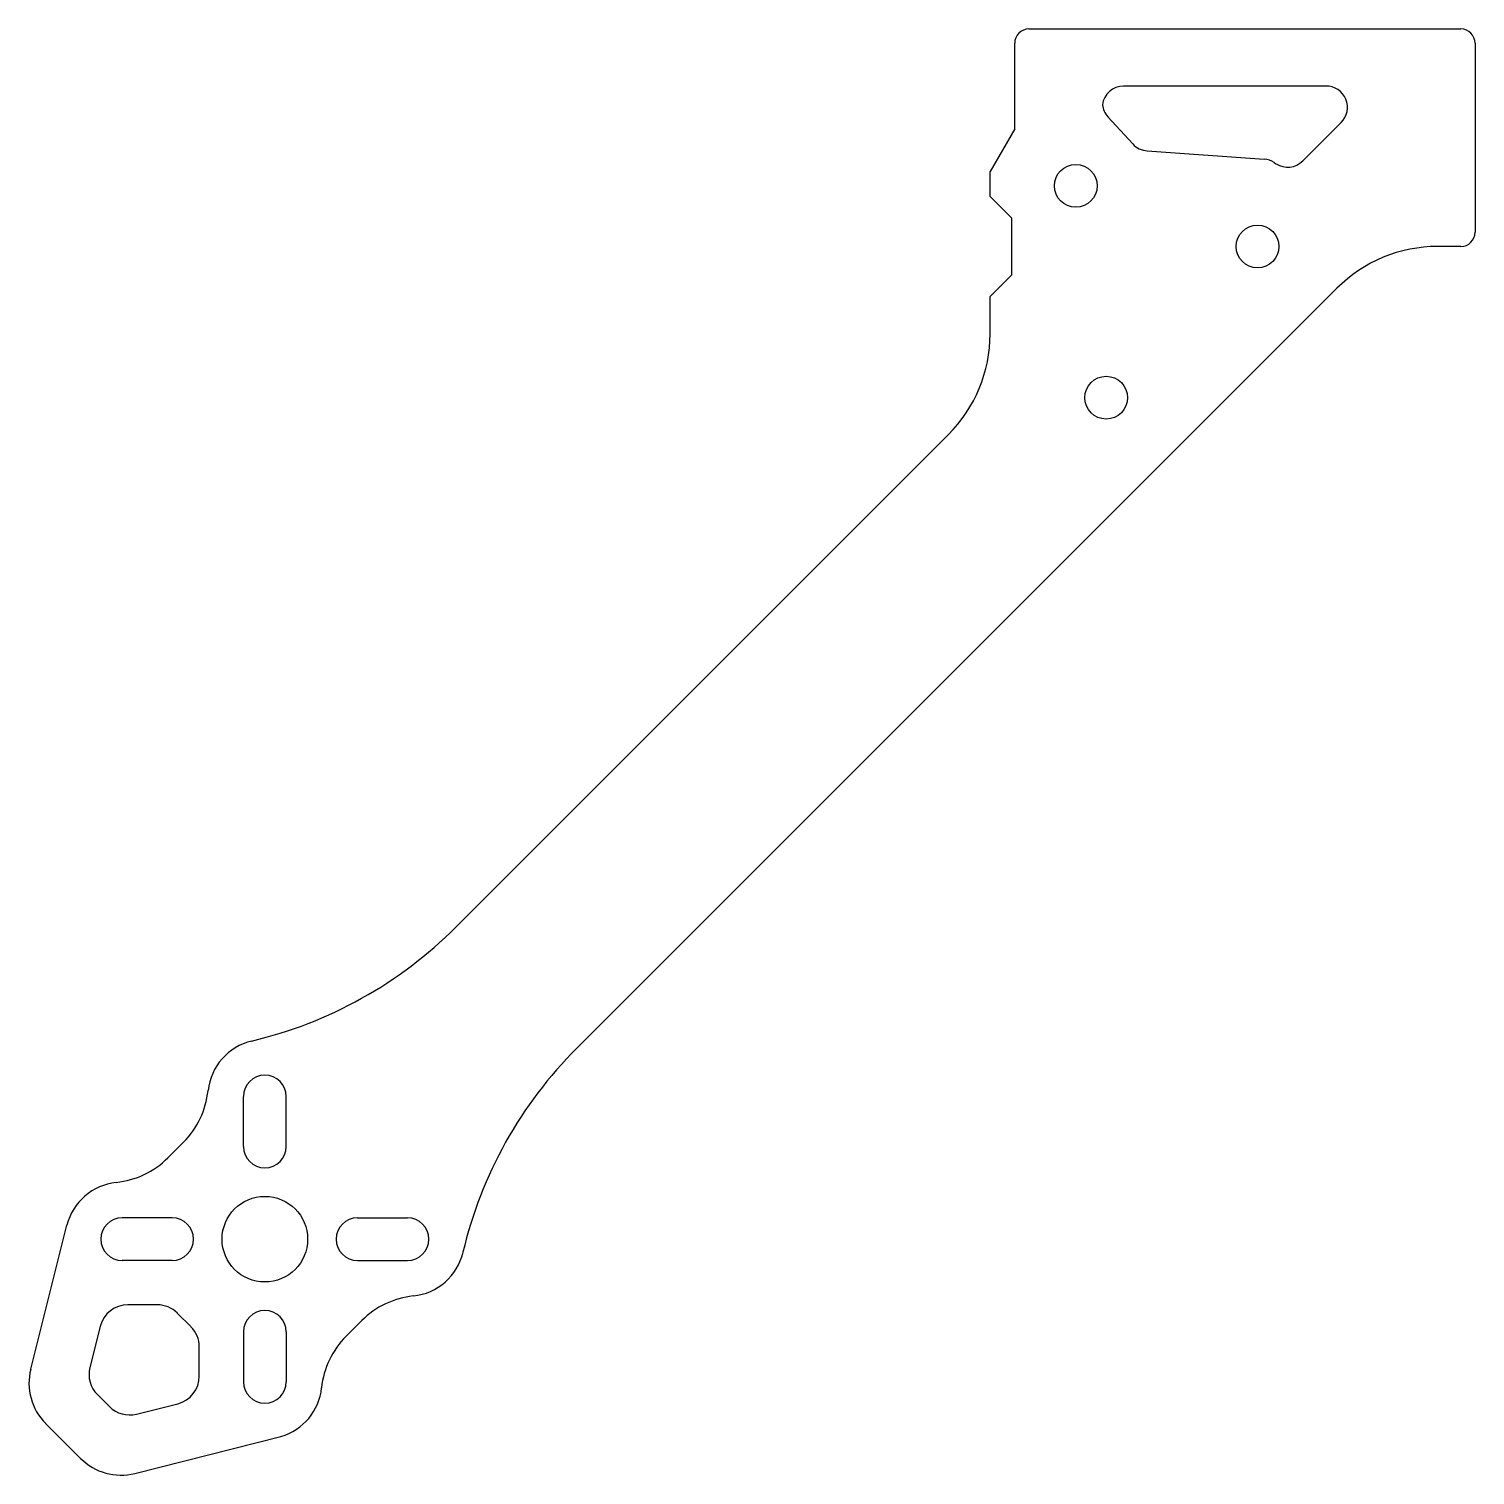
# Model space of a CAD drawing. Header units: millimetres. Extents: x -77 to 25, y -118 to -17.
import ezdxf

# ---------------------------------------------------------------- set-up
doc = ezdxf.new("R2010")
doc.units = ezdxf.units.MM

msp = doc.modelspace()

# ---------------------------------------------------------------- linework, layer by layer
at = {"color": 7, "linetype": 'Continuous', "lineweight": 25}
for p, q in [((-6.6, -17.07), (23.68, -17.07)), ((-7.6, -24.07), (-7.6, -18.07)), ((24.68, -18.07), (24.68, -31.32)), ((14.23, -21.07), (0.04, -21.07)), ((-1.07, -23.23), (0.68, -25.13)), ((-7.6, -24.07), (-9.32, -27.06)), ((12.6, -26.32), (15.29, -23.63)), ((1.68, -25.62), (9.89, -26.2)), ((-9.32, -28.82), (-9.32, -27.06)), ((10.6, -26.44), (10.72, -26.52)), ((-9.32, -28.82), (-7.82, -30.32)), ((-7.82, -30.32), (-7.82, -34.32)), ((23.68, -32.32), (22.06, -32.32)), ((-7.82, -34.32), (-9.32, -35.82)), ((14.98, -35.25), (-38.3, -88.53)), ((-9.32, -38.44), (-9.32, -35.82)), ((-46.79, -80.05), (-12.25, -45.51)), ((-61.67, -95.42), (-61.67, -91.92)), ((-58.67, -95.42), (-58.67, -91.92)), ((-65.88, -95.12), (-66.97, -96.22)), ((-76.59, -111.03), (-74.05, -100.94)), ((-66.67, -100.42), (-70.17, -100.42)), ((-53.67, -100.42), (-50.17, -100.42)), ((-66.67, -103.42), (-70.17, -103.42)), ((-53.67, -103.42), (-50.17, -103.42)), ((-67.72, -106.52), (-69.77, -106.52)), ((-65.36, -108.05), (-66.31, -107.1)), ((-71.71, -108.03), (-72.44, -110.91)), ((-61.67, -108.42), (-61.67, -111.92)), ((-58.67, -108.42), (-58.67, -111.92)), ((-54.47, -108.72), (-53.38, -107.62)), ((-64.77, -111.52), (-64.77, -109.47)), ((-71.91, -112.81), (-71.07, -113.66)), ((-69.16, -114.18), (-66.28, -113.46)), ((-75.54, -114.84), (-73.09, -117.29)), ((-69.29, -118.34), (-59.05, -115.76))]:
    msp.add_line(p, q, dxfattribs=at)
for centre, radius in [((-3.32, -28.07), 1.5), ((9.43, -32.32), 1.5), ((-1.18, -42.92), 1.5), ((-60.17, -101.92), 3)]:
    msp.add_circle(centre, radius, dxfattribs=at)
for centre, radius, start, end in [((-6.6, -18.07), 1, 90, 180), ((23.68, -18.07), 1, 0, 90), ((0.04, -22.57), 1.5, 90, 173.2252), ((14.23, -22.57), 1.5, 315, 90), ((0.04, -22.21), 1.5, 186.7748, 222.4462), ((1.79, -24.12), 1.5, 222.4462, 265.9403), ((9.78, -27.7), 1.5, 57.1343, 85.9403), ((11.54, -25.26), 1.5, 237.1343, 315), ((23.68, -31.32), 1, 270, 0), ((22.06, -42.32), 10, 90, 135), ((-19.32, -38.44), 10, 315, 0), ((-68, -58.83), 30, 283.3043, 315), ((-60.17, -91.92), 4, 103.3043, 174.0336), ((-17.09, -109.74), 30, 135, 166.6957), ((-60.17, -91.92), 1.5, 0, 180), ((-70.12, -90.88), 6, 315, 354.0336), ((-71.21, -91.97), 6, 275.9664, 315), ((-60.17, -95.42), 1.5, 180, 0), ((-70.17, -101.92), 4, 95.9664, 165.8803), ((-70.17, -101.92), 1.5, 90, 270), ((-66.67, -101.92), 1.5, 270, 90), ((-53.67, -101.92), 1.5, 90, 270), ((-50.17, -101.92), 1.5, 270, 90), ((-50.17, -101.92), 4, 275.9664, 346.6957), ((-49.14, -111.87), 6, 95.9664, 135), ((-69.77, -108.52), 2, 90, 165.8803), ((-67.72, -108.52), 2, 45, 90), ((-60.17, -108.42), 1.5, 0, 180), ((-66.77, -109.47), 2, 0, 45), ((-50.23, -112.96), 6, 135, 174.0336), ((-72.71, -112.01), 4, 165.8803, 225), ((-70.5, -111.4), 2, 165.8803, 225), ((-66.77, -111.52), 2, 284.1335, 0), ((-60.17, -111.92), 1.5, 180, 0), ((-60.17, -111.92), 4, 286.3671, 354.0336), ((-69.65, -112.24), 2, 225, 284.1335), ((-70.26, -114.46), 4, 225, 284.1335)]:
    msp.add_arc(centre, radius, start, end, dxfattribs=at)

doc.saveas('drawing.dxf')
